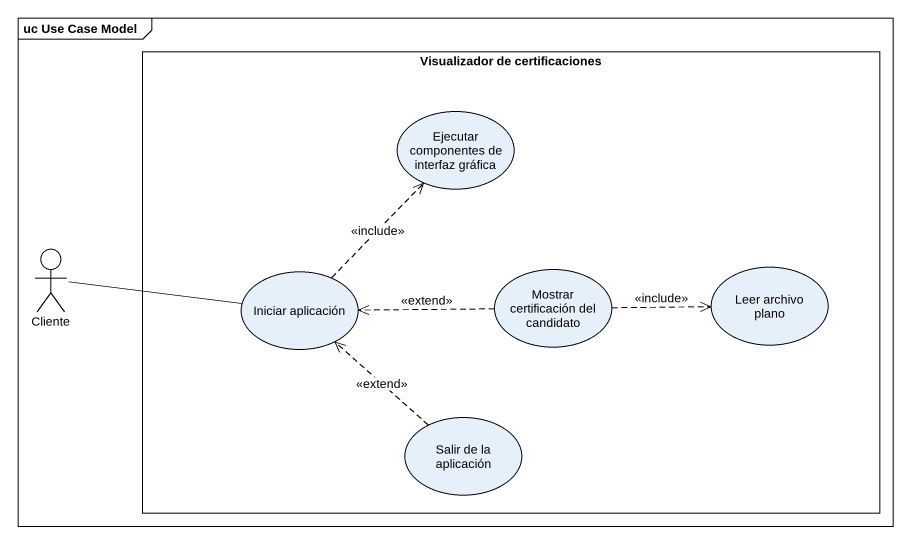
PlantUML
@startuml
mainframe uc Use Case Model
rectangle "Visualizador de certificaciones" as Visualizador_de {
  usecase "Ejecutar componentes de interfaz gráfica" as Ejecutar_componentes_de
  usecase "Iniciar aplicación" as Iniciar_aplicación
  usecase "Mostrar certificación del candidato" as Mostrar_certificación_del
  usecase "Leer archivo plano" as Leer_archivo_plano
  usecase "Salir de la aplicación" as Salir_de_la_aplicación
}
actor Cliente
Cliente -right- Iniciar_aplicación
Iniciar_aplicación .up.> Ejecutar_componentes_de : <<include>>
Mostrar_certificación_del .left.> Iniciar_aplicación : <<extend>>
Mostrar_certificación_del .right.> Leer_archivo_plano : <<include>>
Salir_de_la_aplicación .up.> Iniciar_aplicación : <<extend>>
@enduml
